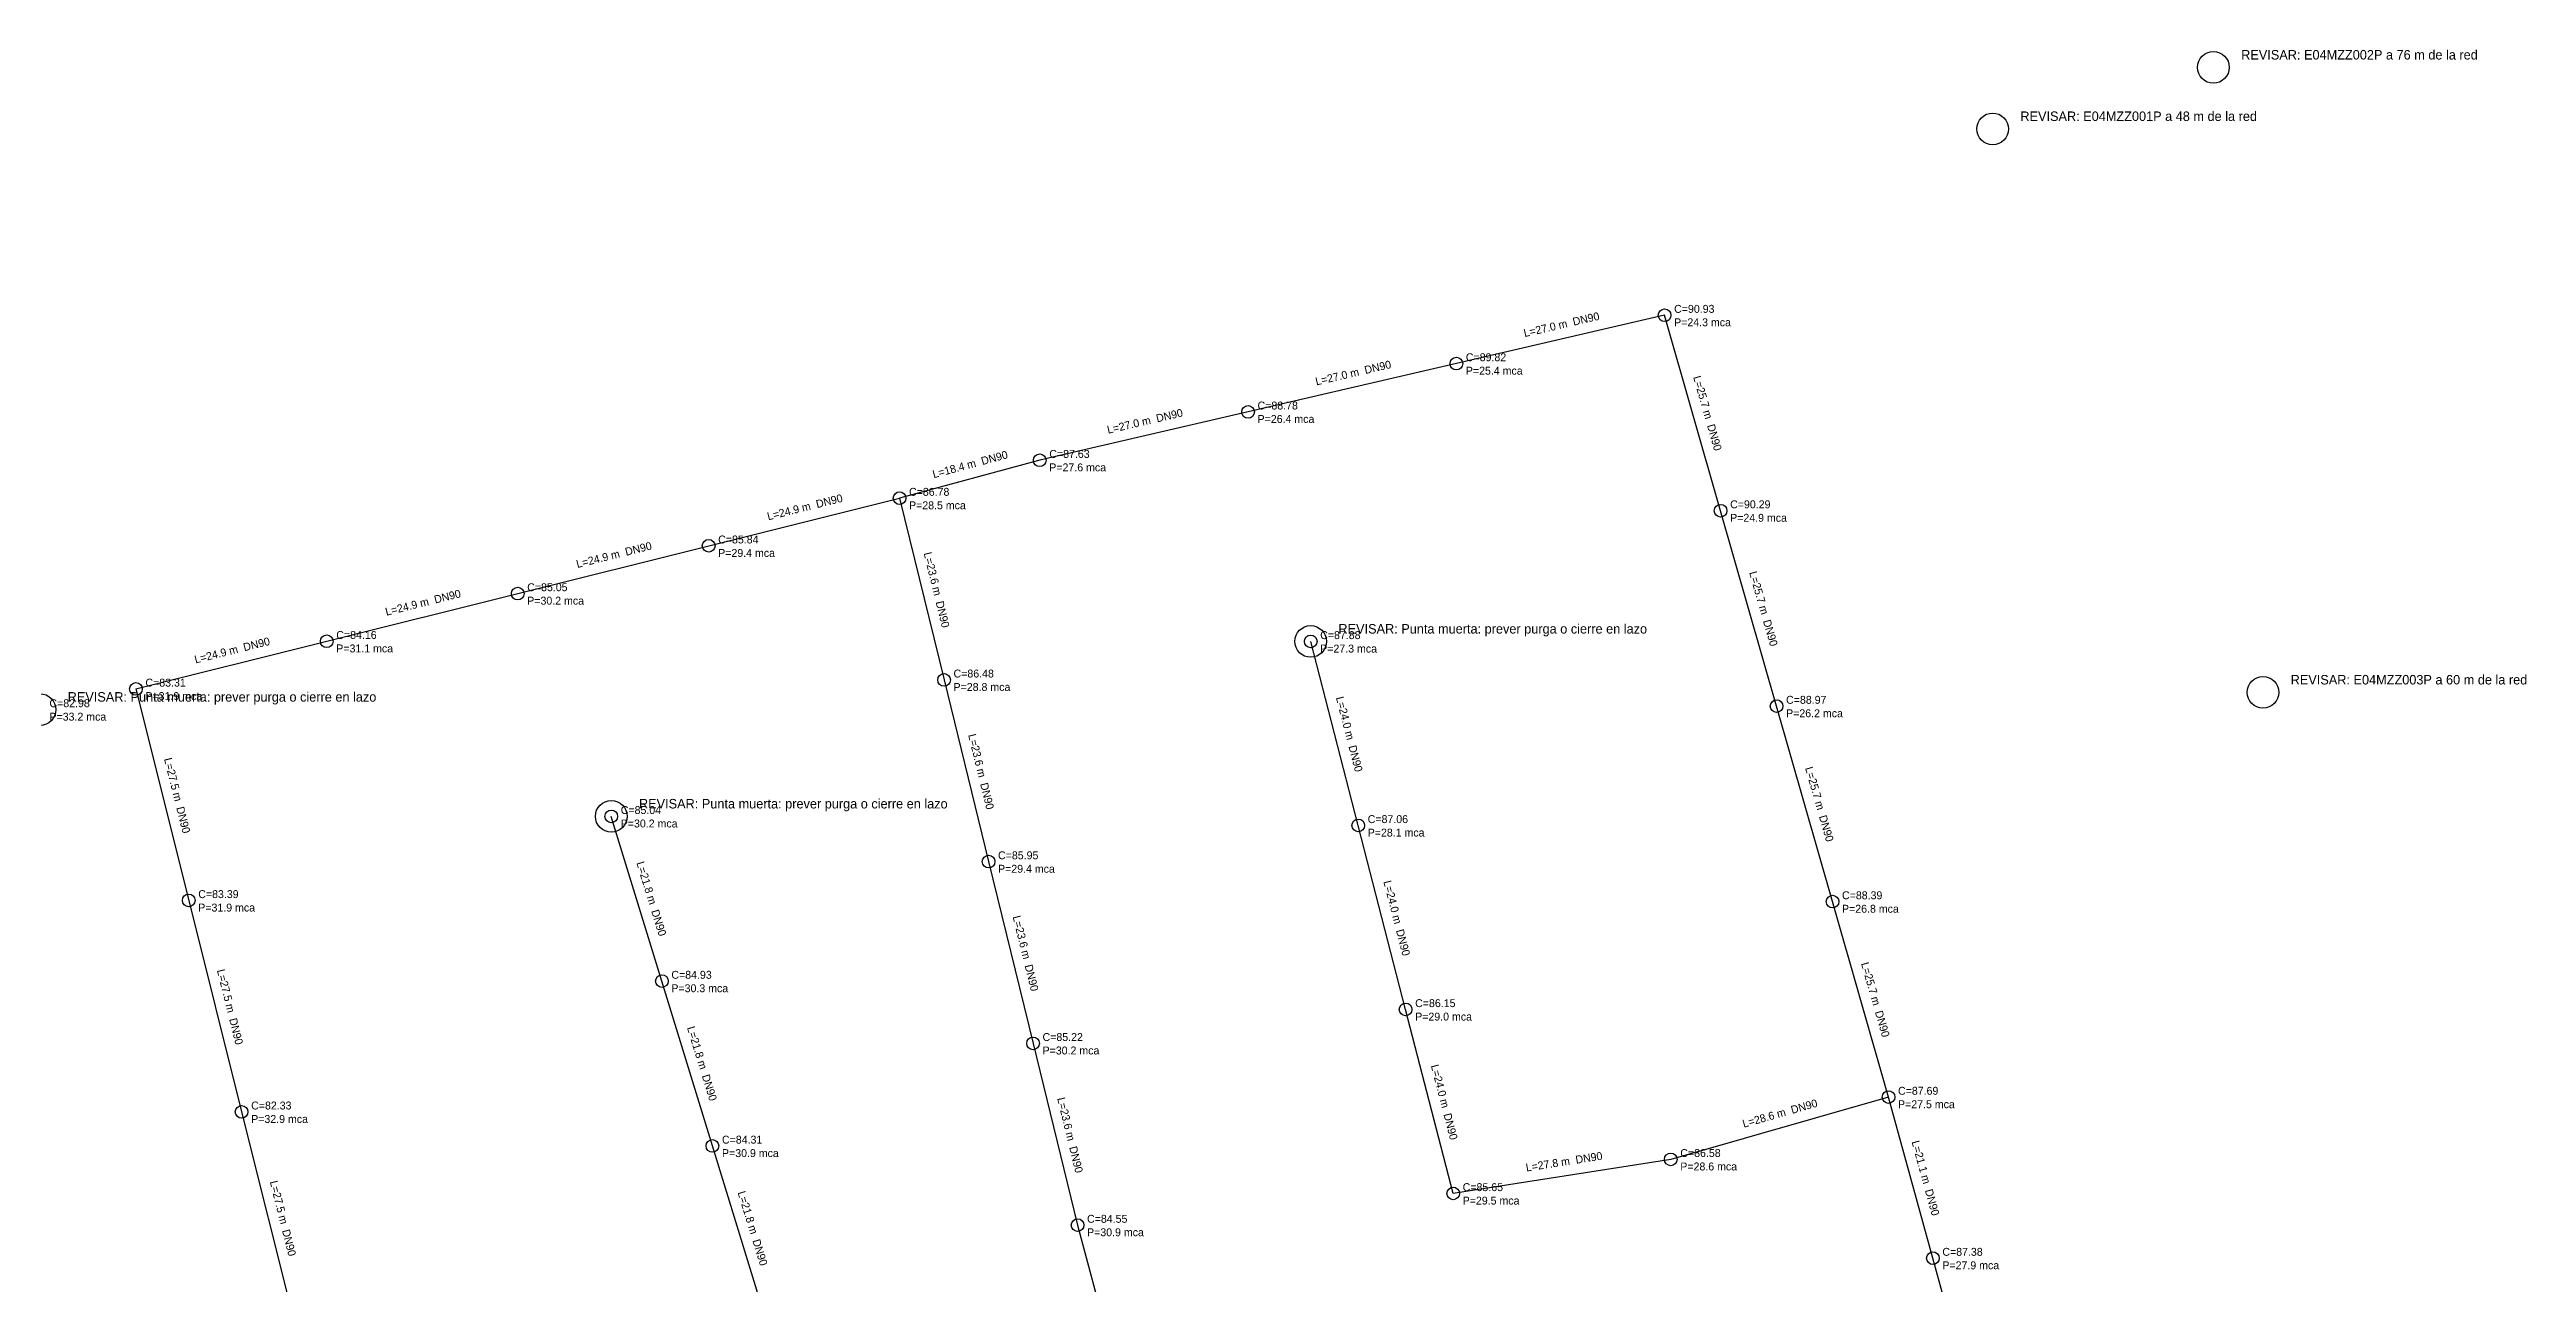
# Model space of a CAD drawing. Extents: x 308163 to 309183, y 8622711 to 8623256.
# Drawn here: x 308812 to 309124.7, y 8622988.9 to 8623144.8 of the extents above; entities that cross this region are included whole.
import ezdxf

# ---------------------------------------------------------------- set-up
doc = ezdxf.new("R2010")
doc.units = 0
for name, color, linetype in [('EPANET_NODO_P_15_25', 2, 'CONTINUOUS'), ('EPANET_NODO_P_25_35', 3, 'CONTINUOUS'), ('EPANET_NODO_TXT', 7, 'CONTINUOUS'), ('EPANET_REVISAR', 6, 'CONTINUOUS'), ('EPANET_TUBO_DN90', 6, 'CONTINUOUS'), ('EPANET_TUBO_TXT', 8, 'CONTINUOUS')]:
    doc.layers.add(name, color=color, linetype=linetype)

msp = doc.modelspace()

# ---------------------------------------------------------------- linework, layer by layer
at = {"layer": 'EPANET_NODO_P_15_25'}
for centre in [(309015.89, 8623111.24), (309022.96, 8623086.55)]:
    msp.add_circle(centre, 0.8, dxfattribs=at)
at = {"layer": 'EPANET_NODO_P_25_35'}
for centre in [(308989.59, 8623105.13), (308963.29, 8623099.03), (308936.99, 8623092.92), (308919.28, 8623088.13), (308895.18, 8623082.11), (308871.07, 8623076.08), (308846.96, 8623070.05), (308971.2, 8623070.03), (308822.86, 8623064.03), (308924.9, 8623065.18), (309030.03, 8623061.86), (308882.88, 8623047.94), (308977.2, 8623046.79), (308930.52, 8623042.22), (308829.53, 8623037.32), (309037.09, 8623037.17), (308889.27, 8623027.13), (308983.19, 8623023.55), (308936.14, 8623019.27), (309044.16, 8623012.48), (308836.21, 8623010.62), (308895.66, 8623006.31), (309016.67, 8623004.62), (308989.19, 8623000.31), (308941.76, 8622996.31), (309049.76, 8622992.14)]:
    msp.add_circle(centre, 0.8, dxfattribs=at)
at = {"layer": 'EPANET_REVISAR'}
for centre in [(309085.19, 8623142.53), (309057.31, 8623134.77), (308971.2, 8623070.03), (308810.74, 8623061.43), (309091.44, 8623063.6), (308882.88, 8623047.94)]:
    msp.add_circle(centre, 2, dxfattribs=at)
at = {"layer": 'EPANET_TUBO_DN90'}
for p, q in [((309015.89, 8623111.24), (308989.59, 8623105.13)), ((309022.96, 8623086.55), (309015.89, 8623111.24)), ((308989.59, 8623105.13), (308963.29, 8623099.03)), ((308963.29, 8623099.03), (308936.99, 8623092.92)), ((308936.99, 8623092.92), (308919.28, 8623088.13)), ((308895.18, 8623082.11), (308919.28, 8623088.13)), ((308919.28, 8623088.13), (308924.9, 8623065.18)), ((309030.03, 8623061.86), (309022.96, 8623086.55)), ((308871.07, 8623076.08), (308895.18, 8623082.11)), ((308846.96, 8623070.05), (308871.07, 8623076.08)), ((308822.86, 8623064.03), (308846.96, 8623070.05)), ((308977.2, 8623046.79), (308971.2, 8623070.03)), ((308822.86, 8623064.03), (308829.53, 8623037.32)), ((308924.9, 8623065.18), (308930.52, 8623042.22)), ((309037.09, 8623037.17), (309030.03, 8623061.86)), ((308889.27, 8623027.13), (308882.88, 8623047.94)), ((308983.19, 8623023.55), (308977.2, 8623046.79)), ((308930.52, 8623042.22), (308936.14, 8623019.27)), ((308829.53, 8623037.32), (308836.21, 8623010.62)), ((309044.16, 8623012.48), (309037.09, 8623037.17)), ((308895.66, 8623006.31), (308889.27, 8623027.13)), ((308989.19, 8623000.31), (308983.19, 8623023.55)), ((308936.14, 8623019.27), (308941.76, 8622996.31)), ((308836.21, 8623010.62), (308842.89, 8622983.92)), ((309044.16, 8623012.48), (309016.67, 8623004.62)), ((309049.76, 8622992.14), (309044.16, 8623012.48)), ((308902.05, 8622985.5), (308895.66, 8623006.31)), ((309016.67, 8623004.62), (308989.19, 8623000.31)), ((308941.76, 8622996.31), (308949.16, 8622968.65)), ((309055.35, 8622971.8), (309049.76, 8622992.14))]:
    msp.add_line(p, q, dxfattribs=at)

# ---------------------------------------------------------------- texts
at = {"layer": 'EPANET_NODO_TXT'}
for s, p in [('C=90.93', (309017.09, 8623111.54)), ('P=24.3 mca', (309017.09, 8623109.84)), ('C=89.82', (308990.79, 8623105.43)), ('P=25.4 mca', (308990.79, 8623103.73)), ('C=88.78', (308964.49, 8623099.33)), ('P=26.4 mca', (308964.49, 8623097.63)), ('C=87.63', (308938.19, 8623093.22)), ('P=27.6 mca', (308938.19, 8623091.52)), ('C=86.78', (308920.48, 8623088.43)), ('P=28.5 mca', (308920.48, 8623086.73)), ('C=90.29', (309024.16, 8623086.85)), ('P=24.9 mca', (309024.16, 8623085.15)), ('C=85.84', (308896.38, 8623082.41)), ('P=29.4 mca', (308896.38, 8623080.71)), ('C=85.05', (308872.27, 8623076.38)), ('P=30.2 mca', (308872.27, 8623074.68)), ('C=84.16', (308848.16, 8623070.35)), ('P=31.1 mca', (308848.16, 8623068.65)), ('C=87.88', (308972.4, 8623070.33)), ('P=27.3 mca', (308972.4, 8623068.63)), ('C=86.48', (308926.1, 8623065.48)), ('C=83.31', (308824.06, 8623064.33)), ('P=31.9 mca', (308824.06, 8623062.63)), ('P=28.8 mca', (308926.1, 8623063.78)), ('C=88.97', (309031.23, 8623062.16)), ('C=82.98', (308811.94, 8623061.73)), ('P=33.2 mca', (308811.94, 8623060.03)), ('P=26.2 mca', (309031.23, 8623060.46)), ('C=85.04', (308884.08, 8623048.24)), ('P=30.2 mca', (308884.08, 8623046.54)), ('C=87.06', (308978.4, 8623047.09)), ('P=28.1 mca', (308978.4, 8623045.39)), ('C=85.95', (308931.72, 8623042.52)), ('P=29.4 mca', (308931.72, 8623040.82)), ('C=83.39', (308830.73, 8623037.62)), ('C=88.39', (309038.29, 8623037.47)), ('P=31.9 mca', (308830.73, 8623035.92)), ('P=26.8 mca', (309038.29, 8623035.77)), ('C=84.93', (308890.47, 8623027.43)), ('P=30.3 mca', (308890.47, 8623025.73)), ('C=86.15', (308984.39, 8623023.85)), ('P=29.0 mca', (308984.39, 8623022.15)), ('C=85.22', (308937.34, 8623019.57)), ('P=30.2 mca', (308937.34, 8623017.87)), ('C=87.69', (309045.36, 8623012.78)), ('C=82.33', (308837.41, 8623010.92)), ('P=32.9 mca', (308837.41, 8623009.22)), ('P=27.5 mca', (309045.36, 8623011.08)), ('C=84.31', (308896.86, 8623006.61)), ('P=30.9 mca', (308896.86, 8623004.91)), ('C=86.58', (309017.87, 8623004.92)), ('P=28.6 mca', (309017.87, 8623003.22)), ('C=85.65', (308990.39, 8623000.61)), ('C=84.55', (308942.96, 8622996.61)), ('P=29.5 mca', (308990.39, 8622998.91)), ('P=30.9 mca', (308942.96, 8622994.91)), ('C=87.38', (309050.96, 8622992.44)), ('P=27.9 mca', (309050.96, 8622990.74))]:
    msp.add_text(s, height=1, dxfattribs=at).set_placement(p)
at = {"layer": 'EPANET_REVISAR'}
for s, p in [('REVISAR: E04MZZ002P a 76 m de la red', (309088.69, 8623143.53)), ('REVISAR: E04MZZ001P a 48 m de la red', (309060.81, 8623135.77)), ('REVISAR: Punta muerta: prever purga o cierre en lazo', (308974.7, 8623071.03)), ('REVISAR: Punta muerta: prever purga o cierre en lazo', (308814.24, 8623062.43)), ('REVISAR: E04MZZ003P a 60 m de la red', (309094.94, 8623064.6)), ('REVISAR: Punta muerta: prever purga o cierre en lazo', (308886.38, 8623048.94))]:
    msp.add_text(s, height=1.2, dxfattribs=at).set_placement(p)
at = {"layer": 'EPANET_TUBO_TXT'}
for s, rotation, p in [('L=27.0 m  DN90', 13.08, (308998.218, 8623108.469)), ('L=27.0 m  DN90', 13.06, (308971.919, 8623102.366)), ('L=25.7 m  DN90', -74.02, (309019.48, 8623103.425)), ('L=27.0 m  DN90', 13.08, (308945.618, 8623096.259)), ('L=18.4 m  DN90', 15.13, (308923.606, 8623090.647)), ('L=24.9 m  DN90', 14.03, (308902.704, 8623085.329)), ('L=24.9 m  DN90', 14.04, (308878.599, 8623079.303)), ('L=23.6 m  DN90', -76.24, (308922.32, 8623081.18)), ('L=25.7 m  DN90', -74.02, (309026.55, 8623078.735)), ('L=24.9 m  DN90', 14.04, (308854.489, 8623073.273)), ('L=24.9 m  DN90', 14.03, (308830.384, 8623067.249)), ('L=24.0 m  DN90', -75.52, (308974.374, 8623062.937)), ('L=23.6 m  DN90', -76.25, (308927.941, 8623058.225)), ('L=27.5 m  DN90', -75.98, (308826.405, 8623055.201)), ('L=25.7 m  DN90', -74.04, (309033.617, 8623054.045)), ('L=21.8 m  DN90', -72.93, (308886.044, 8623042.065)), ('L=24.0 m  DN90', -75.55, (308980.371, 8623039.697)), ('L=23.6 m  DN90', -76.24, (308933.56, 8623035.27)), ('L=25.7 m  DN90', -74.02, (309040.68, 8623029.355)), ('L=27.5 m  DN90', -75.95, (308833.078, 8623028.496)), ('L=21.8 m  DN90', -72.94, (308892.434, 8623021.25)), ('L=24.0 m  DN90', -75.52, (308986.364, 8623016.457)), ('L=23.6 m  DN90', -76.25, (308939.181, 8623012.315)), ('L=28.6 m  DN90', 15.96, (309025.885, 8623008.607)), ('L=21.1 m  DN90', -74.61, (309047.061, 8623006.839)), ('L=27.8 m  DN90', 8.91, (308998.441, 8623003.077)), ('L=27.5 m  DN90', -75.95, (308839.758, 8623001.796)), ('L=21.8 m  DN90', -72.93, (308898.824, 8623000.435))]:
    msp.add_text(s, height=1, rotation=rotation, dxfattribs=at).set_placement(p)

doc.saveas('drawing.dxf')
